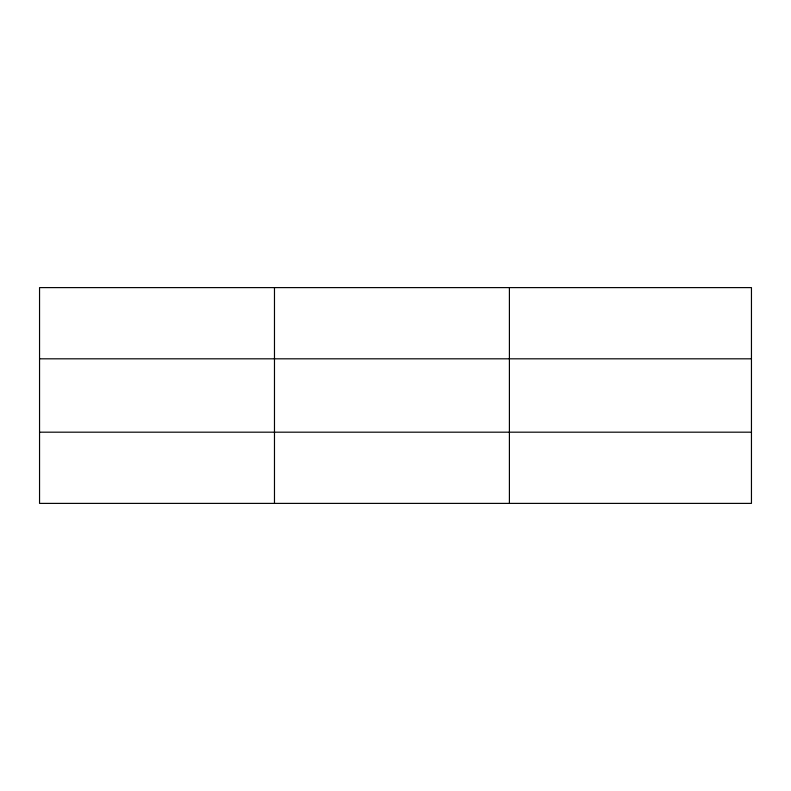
<?xml version="1.0" encoding="UTF-8"?>
<svg xmlns="http://www.w3.org/2000/svg" width="791" height="791" viewBox="0 0 791 791"><rect width="100%" height="100%" fill="white"/><g stroke="black" fill="none" stroke-linecap="round" stroke-linejoin="round"><path stroke-width="1.19" d="M274.477 287.608L274.477 503.392M509.404 287.608L509.404 503.392M751.45 432.183L751.45 503.392L39.55 503.392L39.55 287.608L751.45 287.608L751.45 432.183L39.55 432.183M39.55 358.817L751.45 358.817"/></g></svg>
